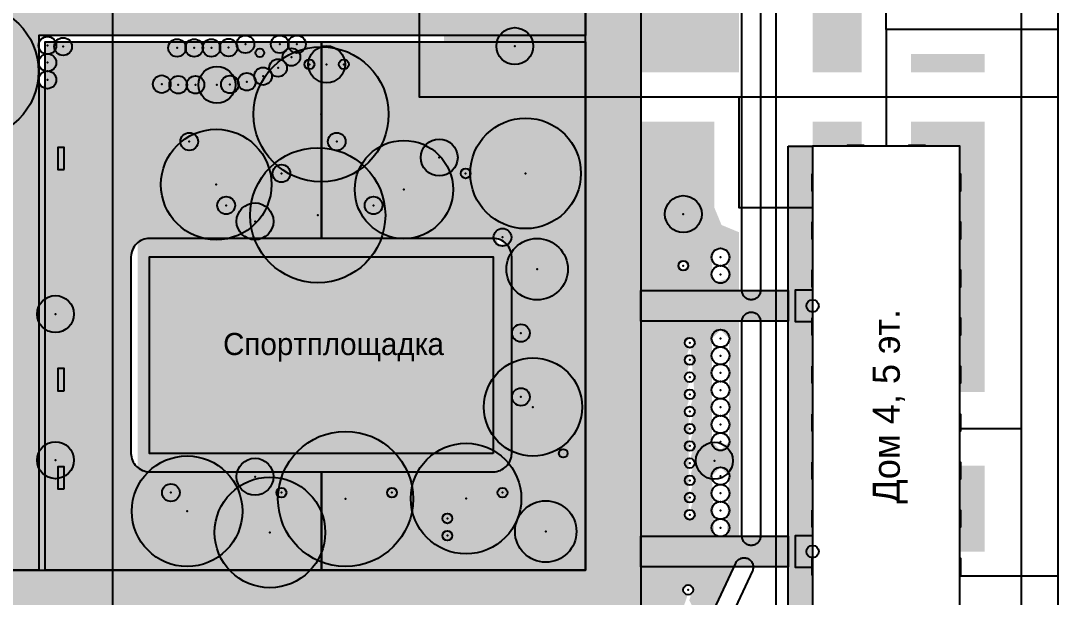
# Model space of a CAD drawing. Header units: metres. Extents: x 0 to 180, y 0 to 150.
# Drawn here: x 95.5 to 180, y 38.3 to 85.2 of the extents above; entities that cross this region are included whole.
import ezdxf

# ---------------------------------------------------------------- set-up
doc = ezdxf.new("R2010")
doc.units = ezdxf.units.M
for name, color, linetype in [('BENCHES', 34, 'Continuous'), ('BUILDING_FOOTPRINT', 1, 'Continuous'), ('CANOPIES', 132, 'Continuous'), ('CURB', 8, 'Continuous'), ('ENTRANCES', 132, 'Continuous'), ('EXISTING_TREE_Ель обыкновенная', 3, 'Continuous'), ('EXISTING_TREE_Клен остролистный', 3, 'Continuous'), ('EXISTING_TREE_Липа мелколистная', 3, 'Continuous'), ('EXISTING_TREE_Тополь бальзамический', 3, 'Continuous'), ('GAS_PIPE', 2, 'Continuous'), ('GRASS', 84, 'Continuous'), ('HEATING_T1', 1, 'Continuous'), ('LABELS', 7, 'Continuous'), ('LAMPS', 2, 'Continuous'), ('NEW_BUSH', 3, 'Continuous'), ('NEW_LAWN', 82, 'Continuous'), ('NEW_PATHS', 2, 'Continuous'), ('NEW_TREE', 3, 'Continuous'), ('PATHS', 33, 'Continuous'), ('PLAYGROUND_SPORTS', 42, 'Continuous'), ('POWER_CABLE', 212, 'Continuous'), ('ROAD', 251, 'Continuous'), ('SEWER_K1', 30, 'Continuous'), ('SIDEWALK', 31, 'Continuous'), ('TERRITORY_BOUNDARY', 8, 'Continuous'), ('WATER_SUPPLY_B1', 5, 'Continuous'), ('WINDOWS', 150, 'Continuous')]:
    doc.layers.add(name, color=color, linetype=linetype)

# ---------------------------------------------------------------- blocks, each defined once
blk = doc.blocks.new('BENCH')
blk.add_lwpolyline([(-0.9, -0.25), (0.9, -0.25), (0.9, 0.25), (-0.9, 0.25)], close=True)

msp = doc.modelspace()

# ---------------------------------------------------------------- hatches: boundary and pattern name
at = {"layer": 'GRASS'}
for points in [[(97.5, 40.5), (97.5, 83.5), (120, 83.5), (120, 67.5), (106, 67.5), (105.853, 67.493), (105.707, 67.471), (105.565, 67.435), (105.426, 67.386), (105.293, 67.323), (105.167, 67.247), (105.048, 67.16), (104.939, 67.061), (104.84, 66.952), (104.753, 66.833), (104.677, 66.707), (104.614, 66.574), (104.565, 66.435), (104.529, 66.293), (104.507, 66.147), (104.5, 66), (104.5, 50), (104.507, 49.853), (104.529, 49.707), (104.565, 49.565), (104.614, 49.426), (104.677, 49.293), (104.753, 49.167), (104.84, 49.048), (104.939, 48.939), (105.048, 48.84), (105.167, 48.753), (105.293, 48.677), (105.426, 48.614), (105.565, 48.565), (105.707, 48.529), (105.853, 48.507), (106, 48.5), (120, 48.5), (120, 40.5)], [(120, 40.5), (120, 48.5), (134, 48.5), (134.147, 48.507), (134.293, 48.529), (134.435, 48.565), (134.574, 48.614), (134.707, 48.677), (134.833, 48.753), (134.952, 48.84), (135.061, 48.939), (135.16, 49.048), (135.247, 49.167), (135.323, 49.293), (135.386, 49.426), (135.435, 49.565), (135.471, 49.707), (135.493, 49.853), (135.5, 50), (135.5, 66), (135.493, 66.147), (135.471, 66.293), (135.435, 66.435), (135.386, 66.574), (135.323, 66.707), (135.247, 66.833), (135.16, 66.952), (135.061, 67.061), (134.952, 67.16), (134.833, 67.247), (134.707, 67.323), (134.574, 67.386), (134.435, 67.435), (134.293, 67.471), (134.147, 67.493), (134, 67.5), (120, 67.5), (120, 83.5), (141.5, 83.5), (141.5, 40.5)]]:
    msp.add_hatch(color=84, dxfattribs=at).paths.add_polyline_path(points)
at = {"layer": 'NEW_LAWN'}
h = msp.add_hatch(color=82, dxfattribs=at)
h.paths.add_polyline_path([(146, 92), (154, 92), (154, 81), (146, 81)])
h.paths.add_polyline_path([(150.205, 87.355), (151.006, 87.845), (151.568, 87.251), (151.224, 86.497), (151.797, 85.885), (152.751, 86.141), (152.699, 89.282), (152.349, 89.887), (151.395, 89.631), (151.256, 88.087), (149.791, 88.089), (149.791, 86.311), (150.539, 86.403)], flags=16)
for points in [[(160, 88), (164, 88), (164, 81), (160, 81)], [(130, 84), (141.499, 84), (141.499, 83.5), (130, 83.5)], [(174, 81), (168, 81), (168, 82.5), (174, 82.5)], [(97.5, 79.953), (97.5, 40.501), (97.5, 40.5), (97, 40.5), (97, 79.891)], [(164, 75), (160, 75), (160, 77), (164, 77)], [(174, 77), (174, 55), (172, 55), (172, 75), (168, 75), (168, 77)], [(172, 49), (174, 49), (174, 42), (172, 42)]]:
    msp.add_hatch(color=82, dxfattribs=at).paths.add_polyline_path(points)
h = msp.add_hatch(color=82, dxfattribs=at)
h.paths.add_polyline_path([(146, 77), (152, 77), (152, 70), (152.586, 68.586), (154, 68), (154, 63.25), (146.001, 63.25)])
h.paths.add_polyline_path([(152.5, 66.666), (151.895, 66.316), (151.801, 64.567), (152.151, 63.962), (153.105, 64.218), (153.105, 66.316)], flags=16)
h.paths.add_polyline_path([(149.661, 65.603), (149.143, 65.464), (149.282, 64.947), (149.8, 65.086)], flags=16)
h = msp.add_hatch(color=82, dxfattribs=at)
h.paths.add_polyline_path([(134.401, 66.978), (134.98, 67.134), (135.06, 67.061), (135.061, 67.06), (135.159, 66.952), (135.16, 66.951), (135.247, 66.834), (135.247, 66.833), (135.323, 66.708), (135.323, 66.707), (135.386, 66.574), (135.435, 66.436), (135.436, 66.435), (135.471, 66.293), (135.471, 66.292), (135.493, 66.148), (135.493, 66.147), (135.5, 66), (135.5, 50), (135.493, 49.853), (135.493, 49.852), (135.471, 49.708), (135.471, 49.707), (135.436, 49.565), (135.435, 49.564), (135.386, 49.426), (135.323, 49.293), (135.323, 49.292), (135.247, 49.167), (135.247, 49.166), (135.16, 49.049), (135.159, 49.048), (135.061, 48.94), (135.06, 48.939), (134.952, 48.841), (134.951, 48.84), (134.834, 48.753), (134.833, 48.753), (134.708, 48.677), (134.707, 48.677), (134.574, 48.614), (134.436, 48.565), (134.435, 48.564), (134.293, 48.529), (134.292, 48.529), (134.148, 48.507), (134.147, 48.507), (134, 48.5), (120, 48.5), (106, 48.5), (105.853, 48.507), (105.852, 48.507), (105.708, 48.529), (105.707, 48.529), (105.565, 48.564), (105.564, 48.565), (105.426, 48.614), (105.293, 48.677), (105.292, 48.677), (105.167, 48.753), (105.166, 48.753), (105.049, 48.84), (105.048, 48.841), (104.94, 48.939), (104.939, 48.94), (105.048, 48.841), (105.048, 67.159), (104.5, 66), (104.507, 66.147), (104.507, 66.148), (104.529, 66.292), (104.529, 66.293), (104.564, 66.435), (104.565, 66.436), (104.614, 66.574), (104.677, 66.707), (104.677, 66.708), (104.753, 66.833), (104.753, 66.834), (104.84, 66.951), (104.841, 66.952), (104.939, 67.06), (104.94, 67.061), (105.048, 67.159), (105.049, 67.16), (105.166, 67.247), (105.167, 67.247), (105.292, 67.323), (105.293, 67.323), (105.426, 67.386), (105.564, 67.435), (105.565, 67.436), (105.707, 67.471), (105.708, 67.471), (105.852, 67.493), (105.853, 67.493), (106, 67.5), (120, 67.5), (134, 67.5), (134.147, 67.493), (134.148, 67.493), (134.268, 67.475)])
h.paths.add_polyline_path([(134, 50), (134, 66), (106, 66), (106.001, 50)], flags=16)
h = msp.add_hatch(color=82, dxfattribs=at)
h.paths.add_polyline_path([(154, 60.75), (154, 43.25), (153.011, 43.25), (153.199, 48.15), (152.5, 48.849), (151.801, 48.15), (151.989, 43.25), (146, 43.25), (146, 60.75)])
h.paths.add_polyline_path([(151.801, 50.95), (152.5, 50.251), (153.199, 50.95), (153.199, 59.35), (152.5, 60.049), (151.801, 59.35)], flags=16)
h.paths.add_polyline_path([(149.914, 45.545), (149.621, 45), (150, 44.621), (150.379, 45), (150.086, 45.545), (150.379, 46.4), (150.086, 46.945), (150.379, 47.8), (150.086, 48.345), (150.379, 49.2), (150.086, 49.745), (150.379, 50.6), (150.086, 51.145), (150.379, 52), (150.086, 52.545), (150.379, 53.4), (150.086, 53.945), (150.379, 54.8), (150.086, 58.455), (150.379, 59), (150, 59.379), (149.621, 59), (149.914, 58.455), (149.621, 57.6), (149.914, 57.055), (149.621, 56.2), (149.914, 55.655), (149.621, 54.8), (149.914, 54.255), (149.621, 53.4), (149.914, 52.855)], flags=16)
h = msp.add_hatch(color=82, dxfattribs=at)
h.paths.add_polyline_path([(136.75, 28.801), (137.449, 29.5), (136.75, 30.199), (126.25, 30.011), (126.25, 35.999), (146, 36), (146, 40.75), (153.589, 40.75), (149.25, 31.452), (149.25, 36), (146.75, 36), (146.75, 28), (126.25, 28), (126.25, 28.989)])
h.paths.add_polyline_path([(150.246, 38.89), (149.867, 39.269), (149.488, 38.89), (149.781, 38.346), (149.488, 37.49), (149.867, 37.111), (150.246, 37.49), (149.953, 38.035)], flags=16)
h.paths.add_polyline_path([(139.201, 30.105), (138.945, 29.151), (139.55, 28.801), (145.15, 28.801), (145.849, 29.5), (145.15, 30.199)], flags=16)
h.paths.add_polyline_path([(128.1, 32.379), (127.721, 32), (128.1, 31.621), (128.645, 31.914), (129.5, 31.621), (130.045, 31.914), (130.9, 31.621), (131.445, 31.914), (132.3, 31.621), (132.845, 31.914), (133.7, 31.621), (134.245, 31.914), (135.1, 31.621), (135.645, 31.914), (136.5, 31.621), (137.045, 31.914), (137.9, 31.621), (138.445, 31.914), (139.3, 31.621), (142.955, 31.914), (143.5, 31.621), (144.355, 31.914), (144.9, 31.621), (145.279, 32), (144.9, 32.379), (144.355, 32.086), (143.5, 32.379), (142.955, 32.086), (142.1, 32.379), (141.555, 32.086), (140.7, 32.379), (140.155, 32.086), (139.3, 32.379), (138.755, 32.086), (137.9, 32.379), (137.355, 32.086), (136.5, 32.379), (135.955, 32.086), (135.1, 32.379), (134.555, 32.086), (133.7, 32.379), (133.155, 32.086), (132.3, 32.379), (131.755, 32.086)], flags=16)
at = {"layer": 'PATHS'}
for points in [[(97, 87), (141.5, 87), (141.5, 84), (97, 84), (97, 40.5), (94, 40.5), (94, 84), (38.5, 84), (38.5, 87), (94, 87), (94, 104.2), (97, 104.2)], [(158, 60.75), (146, 60.75), (146, 63.25), (158, 63.25)], [(146, 40.75), (146, 43.25), (158, 43.25), (158, 40.75)]]:
    msp.add_hatch(color=33, dxfattribs=at).paths.add_polyline_path(points)
at = {"layer": 'PLAYGROUND_SPORTS'}
msp.add_hatch(color=42, dxfattribs=at).paths.add_polyline_path([(134, 50), (106, 50), (106, 66), (134, 66)])
at = {"layer": 'ROAD'}
msp.add_hatch(color=251, dxfattribs=at).paths.add_polyline_path([(141.5, 114), (141.5, 150), (146, 150), (146, 114), (146, 109.5), (146, 40.5), (146, 36), (141.5, 36), (90, 36), (90, 40.5), (141.5, 40.5), (141.5, 109.5), (90, 109.5), (90, 114)])
at = {"layer": 'SIDEWALK'}
msp.add_hatch(color=31, dxfattribs=at).paths.add_polyline_path([(158, 75), (160, 75), (160, 30), (158, 30)])

# ---------------------------------------------------------------- linework, layer by layer
at = {"layer": 'BUILDING_FOOTPRINT'}
msp.add_lwpolyline([(172, 30), (172, 75), (160, 75), (160, 30)], close=True, dxfattribs=at)
at = {"layer": 'CANOPIES'}
for points in [[(160, 63.3, 2.7), (160, 60.7, 2.7), (158.6, 60.7, 2.7), (158.6, 63.3, 2.7)], [(160, 43.3, 2.7), (160, 40.7, 2.7), (158.6, 40.7, 2.7), (158.6, 43.3, 2.7)]]:
    msp.add_3dface(points, dxfattribs=at)
at = {"layer": 'CURB'}
msp.add_lwpolyline([(34, 0), (34, 36), (34, 40.5), (34, 109.5), (34, 114), (38.5, 114), (141.5, 114), (141.5, 150), (146, 150), (146, 114), (146, 109.5), (146, 40.5), (146, 36), (141.5, 36), (38.5, 36), (38.5, 0)], close=True, dxfattribs=at)
at = {"layer": 'ENTRANCES'}
for centre in [(160, 62, 0.05), (160, 42, 0.05)]:
    msp.add_circle(centre, 0.5, dxfattribs=at)
at = {"layer": 'EXISTING_TREE_Ель обыкновенная'}
for centre in [(137.57, 64.99), (138.27, 43.64)]:
    msp.add_circle(centre, 2.5, dxfattribs=at)
for p in [(137.57, 64.99), (138.27, 43.64)]:
    msp.add_point(p, dxfattribs=at)
at = {"layer": 'EXISTING_TREE_Клен остролистный'}
for centre in [(126.72, 71.47), (137.23, 53.77)]:
    msp.add_circle(centre, 4, dxfattribs=at)
for p in [(126.72, 71.47), (137.23, 53.77)]:
    msp.add_point(p, dxfattribs=at)
at = {"layer": 'EXISTING_TREE_Липа мелколистная'}
for centre in [(136.63, 72.79), (111.44, 71.88), (131.78, 46.32), (109.07, 45.29), (115.81, 43.56)]:
    msp.add_circle(centre, 4.5, dxfattribs=at)
for p in [(136.63, 72.79), (111.44, 71.88), (131.78, 46.32), (109.07, 45.29), (115.81, 43.56)]:
    msp.add_point(p, dxfattribs=at)
at = {"layer": 'EXISTING_TREE_Тополь бальзамический'}
for centre in [(91.47, 81.08), (119.98, 77.6), (119.71, 69.38), (121.97, 46.29)]:
    msp.add_circle(centre, 5.5, dxfattribs=at)
for p in [(119.98, 77.6), (119.71, 69.38), (121.97, 46.29)]:
    msp.add_point(p, dxfattribs=at)
at = {"layer": 'GAS_PIPE'}
for points in [[(166, 84.5, -1.2), (166, 88, -1.2)], [(180, 84.5, -1.2), (166, 84.5, -1.2)], [(166, 84.5, -1.2), (166, 75, -1.2)]]:
    msp.add_polyline3d(points, dxfattribs=at)
at = {"layer": 'GRASS'}
for points in [[(97.5, 40.5), (97.5, 83.5), (120, 83.5), (120, 67.5), (106, 67.5), (105.853, 67.493), (105.707, 67.471), (105.565, 67.435), (105.426, 67.386), (105.293, 67.323), (105.167, 67.247), (105.048, 67.16), (104.939, 67.061), (104.84, 66.952), (104.753, 66.833), (104.677, 66.707), (104.614, 66.574), (104.565, 66.435), (104.529, 66.293), (104.507, 66.147), (104.5, 66), (104.5, 50), (104.507, 49.853), (104.529, 49.707), (104.565, 49.565), (104.614, 49.426), (104.677, 49.293), (104.753, 49.167), (104.84, 49.048), (104.939, 48.939), (105.048, 48.84), (105.167, 48.753), (105.293, 48.677), (105.426, 48.614), (105.565, 48.565), (105.707, 48.529), (105.853, 48.507), (106, 48.5), (120, 48.5), (120, 40.5)], [(120, 40.5), (120, 48.5), (134, 48.5), (134.147, 48.507), (134.293, 48.529), (134.435, 48.565), (134.574, 48.614), (134.707, 48.677), (134.833, 48.753), (134.952, 48.84), (135.061, 48.939), (135.16, 49.048), (135.247, 49.167), (135.323, 49.293), (135.386, 49.426), (135.435, 49.565), (135.471, 49.707), (135.493, 49.853), (135.5, 50), (135.5, 66), (135.493, 66.147), (135.471, 66.293), (135.435, 66.435), (135.386, 66.574), (135.323, 66.707), (135.247, 66.833), (135.16, 66.952), (135.061, 67.061), (134.952, 67.16), (134.833, 67.247), (134.707, 67.323), (134.574, 67.386), (134.435, 67.435), (134.293, 67.471), (134.147, 67.493), (134, 67.5), (120, 67.5), (120, 83.5), (141.5, 83.5), (141.5, 40.5)]]:
    msp.add_lwpolyline(points, close=True, dxfattribs=at)
at = {"layer": 'HEATING_T1'}
for points in [[(180, 79, -1.4), (128, 79, -1.4), (128, 92, -1.4), (112, 92, -1.4)], [(103, 88, -1.4), (103, 22, -1.4)], [(154, 79, -1.4), (154, 70, -1.4), (160, 70, -1.4)]]:
    msp.add_polyline3d(points, dxfattribs=at)
at = {"layer": 'LAMPS'}
for p, q in [((115, 82.6), (115, 82.6, 5)), ((139.7, 50), (139.7, 50, 5))]:
    msp.add_line(p, q, dxfattribs=at)
for centre in [(115, 82.6, 5), (139.7, 50, 5)]:
    msp.add_circle(centre, 0.35, dxfattribs=at)
at = {"layer": 'NEW_BUSH'}
for centre, radius in [((97.7, 83.202), 0.72), ((98.974, 83.109), 0.72), ((108.249, 83), 0.72), ((109.649, 83), 0.72), ((111.049, 83), 0.72), ((112.449, 83.022), 0.72), ((113.814, 83.3), 0.72), ((116.614, 83.3), 0.72), ((118.014, 83.3), 0.72), ((117.56, 82.256), 0.72), ((97.7, 81.802), 0.72), ((116.477, 81.372), 0.72), ((119.033, 81.66), 0.4), ((121.833, 81.66), 0.4), ((97.7, 80.402), 0.72), ((115.251, 80.699), 0.72), ((107, 80.049), 0.72), ((108.351, 80), 0.72), ((109.751, 80), 0.72), ((112.55, 80.027), 0.72), ((113.93, 80.246), 0.72), ((109.25, 75.378), 0.72), ((121.25, 75.378), 0.72), ((116.75, 72.78), 0.72), ((131.75, 72.78), 0.4), ((112.25, 70.182), 0.72), ((124.25, 70.182), 0.72), ((134.75, 67.584), 0.72), ((152.5, 65.967), 0.72), ((149.472, 65.275), 0.4), ((152.5, 64.567), 0.72), ((136.25, 59.789), 0.72), ((152.5, 59.35), 0.72), ((150, 59), 0.4), ((152.5, 57.95), 0.72), ((150, 57.6), 0.4), ((150, 56.2), 0.4), ((152.5, 56.55), 0.72), ((152.5, 55.15), 0.72), ((136.25, 54.593), 0.72), ((150, 54.8), 0.4), ((152.5, 53.75), 0.72), ((150, 53.4), 0.4), ((150, 52), 0.4), ((152.5, 52.35), 0.72), ((152.5, 50.95), 0.72), ((150, 50.6), 0.4), ((150, 49.2), 0.4), ((150, 47.8), 0.4), ((152.5, 48.15), 0.72), ((107.75, 46.799), 0.72), ((152.5, 46.75), 0.72), ((116.75, 46.799), 0.4), ((125.75, 46.799), 0.4), ((134.75, 46.799), 0.4), ((150, 46.4), 0.4), ((152.5, 45.35), 0.72), ((130.263, 44.7), 0.4), ((150, 45), 0.4), ((152.5, 43.95), 0.72), ((130.263, 43.3), 0.4), ((149.867, 38.89), 0.4)]:
    msp.add_circle(centre, radius, dxfattribs=at)
for p in [(97.7, 83.202), (98.974, 83.109), (108.249, 83), (109.649, 83), (111.049, 83), (112.449, 83.022), (113.814, 83.3), (116.614, 83.3), (118.014, 83.3), (117.56, 82.256), (97.7, 81.802), (116.477, 81.372), (119.033, 81.66), (121.833, 81.66), (97.7, 80.402), (115.251, 80.699), (107, 80.049), (108.351, 80), (109.751, 80), (112.55, 80.027), (113.93, 80.246), (109.25, 75.378), (121.25, 75.378), (116.75, 72.78), (131.75, 72.78), (112.25, 70.182), (124.25, 70.182), (134.75, 67.584), (152.5, 65.967), (149.472, 65.275), (152.5, 64.567), (136.25, 59.789), (152.5, 59.35), (150, 59), (150, 57.6), (152.5, 57.95), (150, 56.2), (152.5, 56.55), (152.5, 55.15), (136.25, 54.593), (150, 54.8), (150, 53.4), (152.5, 53.75), (150, 52), (152.5, 52.35), (152.5, 50.95), (150, 50.6), (150, 49.2), (150, 47.8), (152.5, 48.15), (107.75, 46.799), (116.75, 46.799), (125.75, 46.799), (134.75, 46.799), (152.5, 46.75), (150, 46.4), (150, 45), (152.5, 45.35), (130.263, 44.7), (152.5, 43.95), (130.263, 43.3), (149.867, 38.89)]:
    msp.add_point(p, dxfattribs=at)
at = {"layer": 'NEW_PATHS'}
for points in [[(155.75, 96.75), (155.75, 63.25), (155.746, 63.176), (155.736, 63.104), (155.718, 63.032), (155.693, 62.963), (155.661, 62.896), (155.624, 62.833), (155.58, 62.774), (155.53, 62.72), (155.476, 62.67), (155.417, 62.626), (155.354, 62.589), (155.287, 62.557), (155.218, 62.532), (155.146, 62.514), (155.074, 62.504), (155, 62.5), (154.926, 62.504), (154.854, 62.514), (154.782, 62.532), (154.713, 62.557), (154.646, 62.589), (154.583, 62.626), (154.524, 62.67), (154.47, 62.72), (154.42, 62.774), (154.376, 62.833), (154.339, 62.896), (154.307, 62.963), (154.282, 63.032), (154.264, 63.104), (154.254, 63.176), (154.25, 63.25), (154.25, 96.75)], [(148.57, 29.996), (153.737, 41.067), (153.771, 41.132), (153.812, 41.194), (153.858, 41.251), (153.91, 41.303), (153.967, 41.35), (154.028, 41.391), (154.093, 41.426), (154.16, 41.455), (154.231, 41.477), (154.303, 41.491), (154.376, 41.499), (154.45, 41.499), (154.523, 41.492), (154.595, 41.478), (154.666, 41.457), (154.734, 41.43), (154.799, 41.395), (154.86, 41.355), (154.917, 41.308), (154.97, 41.257), (155.017, 41.2), (155.058, 41.139), (155.093, 41.074), (155.122, 41.006), (155.143, 40.936), (155.158, 40.864), (155.166, 40.791), (155.166, 40.717), (155.159, 40.644), (155.145, 40.572), (155.124, 40.501), (155.096, 40.433), (149.93, 29.361)]]:
    msp.add_lwpolyline(points, dxfattribs=at)
msp.add_lwpolyline([(155.661, 42.896), (155.624, 42.833), (155.58, 42.774), (155.53, 42.72), (155.476, 42.67), (155.417, 42.626), (155.354, 42.589), (155.287, 42.557), (155.218, 42.532), (155.146, 42.514), (155.074, 42.504), (155, 42.5), (154.926, 42.504), (154.854, 42.514), (154.782, 42.532), (154.713, 42.557), (154.646, 42.589), (154.583, 42.626), (154.524, 42.67), (154.47, 42.72), (154.42, 42.774), (154.376, 42.833), (154.339, 42.896), (154.307, 42.963), (154.282, 43.032), (154.264, 43.104), (154.254, 43.176), (154.25, 43.25), (154.25, 60.75), (154.254, 60.824), (154.264, 60.896), (154.282, 60.968), (154.307, 61.037), (154.339, 61.104), (154.376, 61.167), (154.42, 61.226), (154.47, 61.28), (154.524, 61.33), (154.583, 61.374), (154.646, 61.411), (154.713, 61.443), (154.782, 61.468), (154.854, 61.486), (154.926, 61.496), (155, 61.5), (155.074, 61.496), (155.146, 61.486), (155.218, 61.468), (155.287, 61.443), (155.354, 61.411), (155.417, 61.374), (155.476, 61.33), (155.53, 61.28), (155.58, 61.226), (155.624, 61.167), (155.661, 61.104), (155.693, 61.037), (155.718, 60.968), (155.736, 60.896), (155.746, 60.824), (155.75, 60.75), (155.75, 43.25), (155.746, 43.176), (155.736, 43.104), (155.718, 43.032), (155.693, 42.963)], close=True, dxfattribs=at)
at = {"layer": 'NEW_TREE'}
for centre in [(135.748, 83.15), (120.433, 81.66), (111.501, 80), (129.6, 74.079), (149.472, 69.475), (114.6, 68.883), (98.349, 61.338), (98.349, 49.438), (152, 49.4), (114.6, 48.098)]:
    msp.add_circle(centre, 1.5, dxfattribs=at)
for p in [(135.748, 83.15), (120.433, 81.66), (111.501, 80), (129.6, 74.079), (149.472, 69.475), (114.6, 68.883), (98.349, 61.338), (98.349, 49.438), (152, 49.4), (114.6, 48.098)]:
    msp.add_point(p, dxfattribs=at)
at = {"layer": 'PATHS'}
for points in [[(97, 87), (141.5, 87), (141.5, 84), (97, 84), (97, 40.5), (94, 40.5), (94, 84), (38.5, 84), (38.5, 87), (94, 87), (94, 104.2), (97, 104.2)], [(158, 60.75), (146, 60.75), (146, 63.25), (158, 63.25)], [(146, 40.75), (146, 43.25), (158, 43.25), (158, 40.75)]]:
    msp.add_lwpolyline(points, close=True, dxfattribs=at)
at = {"layer": 'PLAYGROUND_SPORTS'}
msp.add_lwpolyline([(134, 50), (106, 50), (106, 66), (134, 66)], close=True, dxfattribs=at)
at = {"layer": 'POWER_CABLE'}
msp.add_polyline3d([(180, 40, -0.7), (172, 40, -0.7)], dxfattribs=at)
at = {"layer": 'ROAD'}
msp.add_lwpolyline([(141.5, 114), (141.5, 150), (146, 150), (146, 114), (146, 109.5), (146, 40.5), (146, 36), (141.5, 36), (90, 36), (90, 40.5), (141.5, 40.5), (141.5, 109.5), (90, 109.5), (90, 114)], close=True, dxfattribs=at)
at = {"layer": 'SEWER_K1'}
msp.add_polyline3d([(157, 122, -2.6), (157, 25, -2.6)], dxfattribs=at)
at = {"layer": 'SIDEWALK'}
msp.add_lwpolyline([(158, 75), (160, 75), (160, 30), (158, 30)], close=True, dxfattribs=at)
at = {"layer": 'TERRITORY_BOUNDARY'}
msp.add_lwpolyline([(180, 0), (180, 150), (0, 150), (0, 0)], close=True, dxfattribs=at)
at = {"layer": 'WATER_SUPPLY_B1'}
for points in [[(177, 4, -1.8), (177, 146, -1.8)], [(177, 52, -1.8), (172, 52, -1.8)]]:
    msp.add_polyline3d(points, dxfattribs=at)
at = {"layer": 'WINDOWS'}
for points in [[(164.2, 75.05, 0.9), (162.8, 75.05, 0.9), (162.8, 75.05, 2.4), (164.2, 75.05, 2.4)], [(164.2, 75.05, 3.9), (162.8, 75.05, 3.9), (162.8, 75.05, 5.4), (164.2, 75.05, 5.4)], [(164.2, 75.05, 6.9), (162.8, 75.05, 6.9), (162.8, 75.05, 8.4), (164.2, 75.05, 8.4)], [(164.2, 75.05, 9.9), (162.8, 75.05, 9.9), (162.8, 75.05, 11.4), (164.2, 75.05, 11.4)], [(164.2, 75.05, 12.9), (162.8, 75.05, 12.9), (162.8, 75.05, 14.4), (164.2, 75.05, 14.4)], [(169.2, 75.05, 0.9), (167.8, 75.05, 0.9), (167.8, 75.05, 2.4), (169.2, 75.05, 2.4)], [(169.2, 75.05, 3.9), (167.8, 75.05, 3.9), (167.8, 75.05, 5.4), (169.2, 75.05, 5.4)], [(169.2, 75.05, 6.9), (167.8, 75.05, 6.9), (167.8, 75.05, 8.4), (169.2, 75.05, 8.4)], [(169.2, 75.05, 9.9), (167.8, 75.05, 9.9), (167.8, 75.05, 11.4), (169.2, 75.05, 11.4)], [(169.2, 75.05, 12.9), (167.8, 75.05, 12.9), (167.8, 75.05, 14.4), (169.2, 75.05, 14.4)], [(159.95, 72.745, 0.9), (159.95, 71.345, 0.9), (159.95, 71.345, 2.4), (159.95, 72.745, 2.4)], [(159.95, 72.745, 3.9), (159.95, 71.345, 3.9), (159.95, 71.345, 5.4), (159.95, 72.745, 5.4)], [(159.95, 72.745, 6.9), (159.95, 71.345, 6.9), (159.95, 71.345, 8.4), (159.95, 72.745, 8.4)], [(159.95, 72.745, 9.9), (159.95, 71.345, 9.9), (159.95, 71.345, 11.4), (159.95, 72.745, 11.4)], [(159.95, 72.745, 12.9), (159.95, 71.345, 12.9), (159.95, 71.345, 14.4), (159.95, 72.745, 14.4)], [(172.05, 71.345, 0.9), (172.05, 72.745, 0.9), (172.05, 72.745, 2.4), (172.05, 71.345, 2.4)], [(172.05, 71.345, 3.9), (172.05, 72.745, 3.9), (172.05, 72.745, 5.4), (172.05, 71.345, 5.4)], [(172.05, 71.345, 6.9), (172.05, 72.745, 6.9), (172.05, 72.745, 8.4), (172.05, 71.345, 8.4)], [(172.05, 71.345, 9.9), (172.05, 72.745, 9.9), (172.05, 72.745, 11.4), (172.05, 71.345, 11.4)], [(172.05, 71.345, 12.9), (172.05, 72.745, 12.9), (172.05, 72.745, 14.4), (172.05, 71.345, 14.4)], [(159.95, 68.836, 0.9), (159.95, 67.436, 0.9), (159.95, 67.436, 2.4), (159.95, 68.836, 2.4)], [(159.95, 68.836, 3.9), (159.95, 67.436, 3.9), (159.95, 67.436, 5.4), (159.95, 68.836, 5.4)], [(159.95, 68.836, 6.9), (159.95, 67.436, 6.9), (159.95, 67.436, 8.4), (159.95, 68.836, 8.4)], [(159.95, 68.836, 9.9), (159.95, 67.436, 9.9), (159.95, 67.436, 11.4), (159.95, 68.836, 11.4)], [(159.95, 68.836, 12.9), (159.95, 67.436, 12.9), (159.95, 67.436, 14.4), (159.95, 68.836, 14.4)], [(172.05, 67.436, 0.9), (172.05, 68.836, 0.9), (172.05, 68.836, 2.4), (172.05, 67.436, 2.4)], [(172.05, 67.436, 3.9), (172.05, 68.836, 3.9), (172.05, 68.836, 5.4), (172.05, 67.436, 5.4)], [(172.05, 67.436, 6.9), (172.05, 68.836, 6.9), (172.05, 68.836, 8.4), (172.05, 67.436, 8.4)], [(172.05, 67.436, 9.9), (172.05, 68.836, 9.9), (172.05, 68.836, 11.4), (172.05, 67.436, 11.4)], [(172.05, 67.436, 12.9), (172.05, 68.836, 12.9), (172.05, 68.836, 14.4), (172.05, 67.436, 14.4)], [(159.95, 64.927, 0.9), (159.95, 63.527, 0.9), (159.95, 63.527, 2.4), (159.95, 64.927, 2.4)], [(159.95, 64.927, 3.9), (159.95, 63.527, 3.9), (159.95, 63.527, 5.4), (159.95, 64.927, 5.4)], [(159.95, 64.927, 6.9), (159.95, 63.527, 6.9), (159.95, 63.527, 8.4), (159.95, 64.927, 8.4)], [(159.95, 64.927, 9.9), (159.95, 63.527, 9.9), (159.95, 63.527, 11.4), (159.95, 64.927, 11.4)], [(159.95, 64.927, 12.9), (159.95, 63.527, 12.9), (159.95, 63.527, 14.4), (159.95, 64.927, 14.4)], [(172.05, 63.527, 0.9), (172.05, 64.927, 0.9), (172.05, 64.927, 2.4), (172.05, 63.527, 2.4)], [(172.05, 63.527, 3.9), (172.05, 64.927, 3.9), (172.05, 64.927, 5.4), (172.05, 63.527, 5.4)], [(172.05, 63.527, 6.9), (172.05, 64.927, 6.9), (172.05, 64.927, 8.4), (172.05, 63.527, 8.4)], [(172.05, 63.527, 9.9), (172.05, 64.927, 9.9), (172.05, 64.927, 11.4), (172.05, 63.527, 11.4)], [(172.05, 63.527, 12.9), (172.05, 64.927, 12.9), (172.05, 64.927, 14.4), (172.05, 63.527, 14.4)], [(159.95, 61.018, 3.9), (159.95, 59.618, 3.9), (159.95, 59.618, 5.4), (159.95, 61.018, 5.4)], [(159.95, 61.018, 6.9), (159.95, 59.618, 6.9), (159.95, 59.618, 8.4), (159.95, 61.018, 8.4)], [(159.95, 61.018, 9.9), (159.95, 59.618, 9.9), (159.95, 59.618, 11.4), (159.95, 61.018, 11.4)], [(159.95, 61.018, 12.9), (159.95, 59.618, 12.9), (159.95, 59.618, 14.4), (159.95, 61.018, 14.4)], [(172.05, 59.618, 0.9), (172.05, 61.018, 0.9), (172.05, 61.018, 2.4), (172.05, 59.618, 2.4)], [(172.05, 59.618, 3.9), (172.05, 61.018, 3.9), (172.05, 61.018, 5.4), (172.05, 59.618, 5.4)], [(172.05, 59.618, 6.9), (172.05, 61.018, 6.9), (172.05, 61.018, 8.4), (172.05, 59.618, 8.4)], [(172.05, 59.618, 9.9), (172.05, 61.018, 9.9), (172.05, 61.018, 11.4), (172.05, 59.618, 11.4)], [(172.05, 59.618, 12.9), (172.05, 61.018, 12.9), (172.05, 61.018, 14.4), (172.05, 59.618, 14.4)], [(159.95, 57.109, 0.9), (159.95, 55.709, 0.9), (159.95, 55.709, 2.4), (159.95, 57.109, 2.4)], [(159.95, 57.109, 3.9), (159.95, 55.709, 3.9), (159.95, 55.709, 5.4), (159.95, 57.109, 5.4)], [(159.95, 57.109, 6.9), (159.95, 55.709, 6.9), (159.95, 55.709, 8.4), (159.95, 57.109, 8.4)], [(159.95, 57.109, 9.9), (159.95, 55.709, 9.9), (159.95, 55.709, 11.4), (159.95, 57.109, 11.4)], [(159.95, 57.109, 12.9), (159.95, 55.709, 12.9), (159.95, 55.709, 14.4), (159.95, 57.109, 14.4)], [(172.05, 55.709, 0.9), (172.05, 57.109, 0.9), (172.05, 57.109, 2.4), (172.05, 55.709, 2.4)], [(172.05, 55.709, 3.9), (172.05, 57.109, 3.9), (172.05, 57.109, 5.4), (172.05, 55.709, 5.4)], [(172.05, 55.709, 6.9), (172.05, 57.109, 6.9), (172.05, 57.109, 8.4), (172.05, 55.709, 8.4)], [(172.05, 55.709, 9.9), (172.05, 57.109, 9.9), (172.05, 57.109, 11.4), (172.05, 55.709, 11.4)], [(172.05, 55.709, 12.9), (172.05, 57.109, 12.9), (172.05, 57.109, 14.4), (172.05, 55.709, 14.4)], [(159.95, 53.2, 0.9), (159.95, 51.8, 0.9), (159.95, 51.8, 2.4), (159.95, 53.2, 2.4)], [(159.95, 53.2, 3.9), (159.95, 51.8, 3.9), (159.95, 51.8, 5.4), (159.95, 53.2, 5.4)], [(159.95, 53.2, 6.9), (159.95, 51.8, 6.9), (159.95, 51.8, 8.4), (159.95, 53.2, 8.4)], [(159.95, 53.2, 9.9), (159.95, 51.8, 9.9), (159.95, 51.8, 11.4), (159.95, 53.2, 11.4)], [(159.95, 53.2, 12.9), (159.95, 51.8, 12.9), (159.95, 51.8, 14.4), (159.95, 53.2, 14.4)], [(172.05, 51.8, 0.9), (172.05, 53.2, 0.9), (172.05, 53.2, 2.4), (172.05, 51.8, 2.4)], [(172.05, 51.8, 3.9), (172.05, 53.2, 3.9), (172.05, 53.2, 5.4), (172.05, 51.8, 5.4)], [(172.05, 51.8, 6.9), (172.05, 53.2, 6.9), (172.05, 53.2, 8.4), (172.05, 51.8, 8.4)], [(172.05, 51.8, 9.9), (172.05, 53.2, 9.9), (172.05, 53.2, 11.4), (172.05, 51.8, 11.4)], [(172.05, 51.8, 12.9), (172.05, 53.2, 12.9), (172.05, 53.2, 14.4), (172.05, 51.8, 14.4)], [(159.95, 49.291, 0.9), (159.95, 47.891, 0.9), (159.95, 47.891, 2.4), (159.95, 49.291, 2.4)], [(159.95, 49.291, 3.9), (159.95, 47.891, 3.9), (159.95, 47.891, 5.4), (159.95, 49.291, 5.4)], [(159.95, 49.291, 6.9), (159.95, 47.891, 6.9), (159.95, 47.891, 8.4), (159.95, 49.291, 8.4)], [(159.95, 49.291, 9.9), (159.95, 47.891, 9.9), (159.95, 47.891, 11.4), (159.95, 49.291, 11.4)], [(159.95, 49.291, 12.9), (159.95, 47.891, 12.9), (159.95, 47.891, 14.4), (159.95, 49.291, 14.4)], [(172.05, 47.891, 0.9), (172.05, 49.291, 0.9), (172.05, 49.291, 2.4), (172.05, 47.891, 2.4)], [(172.05, 47.891, 3.9), (172.05, 49.291, 3.9), (172.05, 49.291, 5.4), (172.05, 47.891, 5.4)], [(172.05, 47.891, 6.9), (172.05, 49.291, 6.9), (172.05, 49.291, 8.4), (172.05, 47.891, 8.4)], [(172.05, 47.891, 9.9), (172.05, 49.291, 9.9), (172.05, 49.291, 11.4), (172.05, 47.891, 11.4)], [(172.05, 47.891, 12.9), (172.05, 49.291, 12.9), (172.05, 49.291, 14.4), (172.05, 47.891, 14.4)], [(159.95, 45.382, 0.9), (159.95, 43.982, 0.9), (159.95, 43.982, 2.4), (159.95, 45.382, 2.4)], [(159.95, 45.382, 3.9), (159.95, 43.982, 3.9), (159.95, 43.982, 5.4), (159.95, 45.382, 5.4)], [(159.95, 45.382, 6.9), (159.95, 43.982, 6.9), (159.95, 43.982, 8.4), (159.95, 45.382, 8.4)], [(159.95, 45.382, 9.9), (159.95, 43.982, 9.9), (159.95, 43.982, 11.4), (159.95, 45.382, 11.4)], [(159.95, 45.382, 12.9), (159.95, 43.982, 12.9), (159.95, 43.982, 14.4), (159.95, 45.382, 14.4)], [(172.05, 43.982, 0.9), (172.05, 45.382, 0.9), (172.05, 45.382, 2.4), (172.05, 43.982, 2.4)], [(172.05, 43.982, 3.9), (172.05, 45.382, 3.9), (172.05, 45.382, 5.4), (172.05, 43.982, 5.4)], [(172.05, 43.982, 6.9), (172.05, 45.382, 6.9), (172.05, 45.382, 8.4), (172.05, 43.982, 8.4)], [(172.05, 43.982, 9.9), (172.05, 45.382, 9.9), (172.05, 45.382, 11.4), (172.05, 43.982, 11.4)], [(172.05, 43.982, 12.9), (172.05, 45.382, 12.9), (172.05, 45.382, 14.4), (172.05, 43.982, 14.4)], [(159.95, 41.473, 3.9), (159.95, 40.073, 3.9), (159.95, 40.073, 5.4), (159.95, 41.473, 5.4)], [(159.95, 41.473, 6.9), (159.95, 40.073, 6.9), (159.95, 40.073, 8.4), (159.95, 41.473, 8.4)], [(159.95, 41.473, 9.9), (159.95, 40.073, 9.9), (159.95, 40.073, 11.4), (159.95, 41.473, 11.4)], [(159.95, 41.473, 12.9), (159.95, 40.073, 12.9), (159.95, 40.073, 14.4), (159.95, 41.473, 14.4)], [(172.05, 40.073, 0.9), (172.05, 41.473, 0.9), (172.05, 41.473, 2.4), (172.05, 40.073, 2.4)], [(172.05, 40.073, 3.9), (172.05, 41.473, 3.9), (172.05, 41.473, 5.4), (172.05, 40.073, 5.4)], [(172.05, 40.073, 6.9), (172.05, 41.473, 6.9), (172.05, 41.473, 8.4), (172.05, 40.073, 8.4)], [(172.05, 40.073, 9.9), (172.05, 41.473, 9.9), (172.05, 41.473, 11.4), (172.05, 40.073, 11.4)], [(172.05, 40.073, 12.9), (172.05, 41.473, 12.9), (172.05, 41.473, 14.4), (172.05, 40.073, 14.4)]]:
    msp.add_3dface(points, dxfattribs=at)

# ---------------------------------------------------------------- block references
at = {"layer": 'BENCHES', "rotation": 90}
for p in [(98.8, 74), (98.8, 56), (98.8, 48)]:
    msp.add_blockref('BENCH', p, dxfattribs=at)

# ---------------------------------------------------------------- texts
at = {"layer": 'LABELS'}
msp.add_text('Дом 4, 5 эт.', height=2.2, rotation=90, dxfattribs=at).set_placement((167.1, 45.9))
msp.add_text('Спортплощадка', height=1.8, dxfattribs=at).set_placement((112, 58))

doc.saveas('drawing.dxf')
